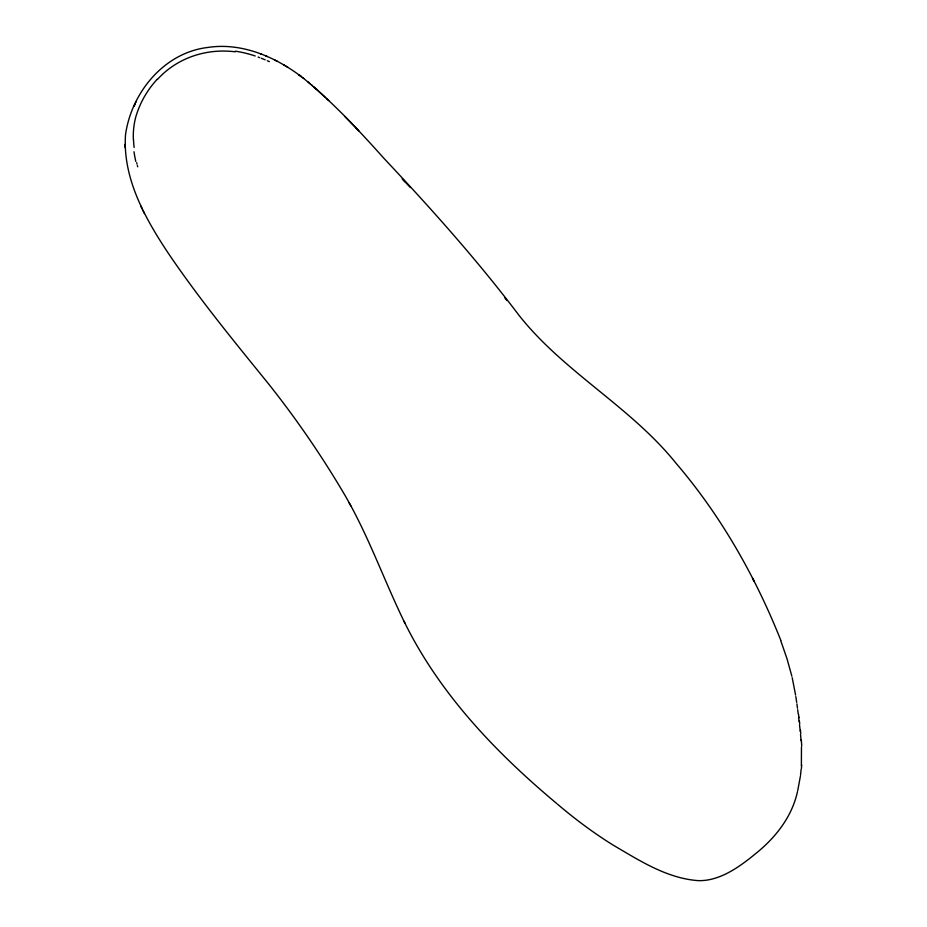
<?xml version="1.0" encoding="UTF-8"?>
<svg xmlns="http://www.w3.org/2000/svg" width="927" height="927" viewBox="0 0 927 927"><rect width="100%" height="100%" fill="white"/><g stroke="black" fill="none" stroke-linecap="round" stroke-linejoin="round"><path stroke-width="1.39" d="M404.021 621.322C383.523 579.108 367.996 534.462 344.126 493.882C321.31 455.215 295.817 418.112 267.845 382.99C233.372 340.476 198.563 298.077 167.914 252.665C144.774 217.764 122.503 177.88 125.527 134.6C131.483 92.63 163.975 52.712 207.636 47.474C242.376 42.109 276.825 57.486 303.732 78.471M801.38 765.922L801.461 747.069M801.461 768.124L801.681 764.984M801.16 769.051L800.511 775.32M800.372 776.339L797.73 790.627M797.475 791.635C791.948 817.058 775.099 838.24 755.053 854.103A285.342 266.037 24.8 0 1 747.66 859.989C735.899 868.958 722.921 877.232 708.147 879.908A50.336 46.929 24.8 0 1 698.355 880.65C667 878.414 639.7 860.673 613.234 845.169C593.547 832.909 574.902 819.028 557.266 803.976M134.948 104.137L135.284 103.384L133.94 106.304L135.307 103.465L134.67 104.751M136.165 101.53L135.539 102.827M258.123 57.08L259.757 57.683M261.82 54.322L260.487 53.824M261.402 58.297L265.157 59.803M265.794 55.921L267.185 56.512M267.277 60.718L269.386 61.657M274.879 60.081L277.428 61.379M285.076 65.643L283.685 64.82M286.142 66.281L287.799 67.289M298.795 74.716L301.449 76.709L299.189 75.017M302.608 77.59C332.376 101.761 358.54 130.035 384.114 158.529C431.403 208.888 477.417 260.29 519.12 315.481C564.149 372.364 630.789 406.814 676.235 463.488C720.963 515.771 755.389 576.524 780.812 640.325M308.158 82.051L310.336 83.87M556.455 803.292C495.47 752.272 439.224 693.35 403.987 621.252L404.832 622.84M311.426 84.797L312.492 85.724M313.569 86.663L316.675 89.421L314.635 87.601M315.701 88.54L325.099 97.173M328.691 100.591L326.327 98.332M344.809 116.431L356.153 128.065M356.072 127.984L358.842 130.892M357.451 129.432L358.367 130.394M410.406 187.567L402.156 178.749M404.914 181.738L403.071 179.745M504.867 298.007L506.93 300.533M349.143 502.793L350.765 505.794M753.732 580.569L752.504 578.216L754.01 581.102M142.967 210.614L144.438 213.558M140.811 206.037L142.213 209.038M780.719 640.569L787.081 658.981L791.867 676.235M137.347 165.446L137.694 166.814M136.686 162.712L137.011 164.079M792.203 677.683L795.598 695.123M795.829 696.583L796.699 702.411M796.896 703.871L797.487 708.24M798.564 714.532L798.97 717.683M797.683 709.7L798.24 714.08M798.599 717.011L799.201 721.89M799.364 720.824L799.746 723.975M799.561 725.03L800.244 731.322M800.441 730.279L800.777 733.512M800.557 734.555L801.079 740.766M801.322 739.746L801.716 746.061M125.041 144.369L125.145 147.636M157.161 79.305A107.706 100.811 25.3 0 0 135.701 117.219A83.882 78.343 30.1 0 0 133.349 139.154M157.393 79.502A92.051 86.223 23.6 0 1 235.203 51.808M135.782 161.437A159.34 151.611 13.6 0 1 133.986 151.738M134.137 147.497A104.855 98.146 28.6 0 1 133.476 139.154M235.261 51.182A110.834 105.226 30.3 0 1 255.203 55.979"/></g></svg>
